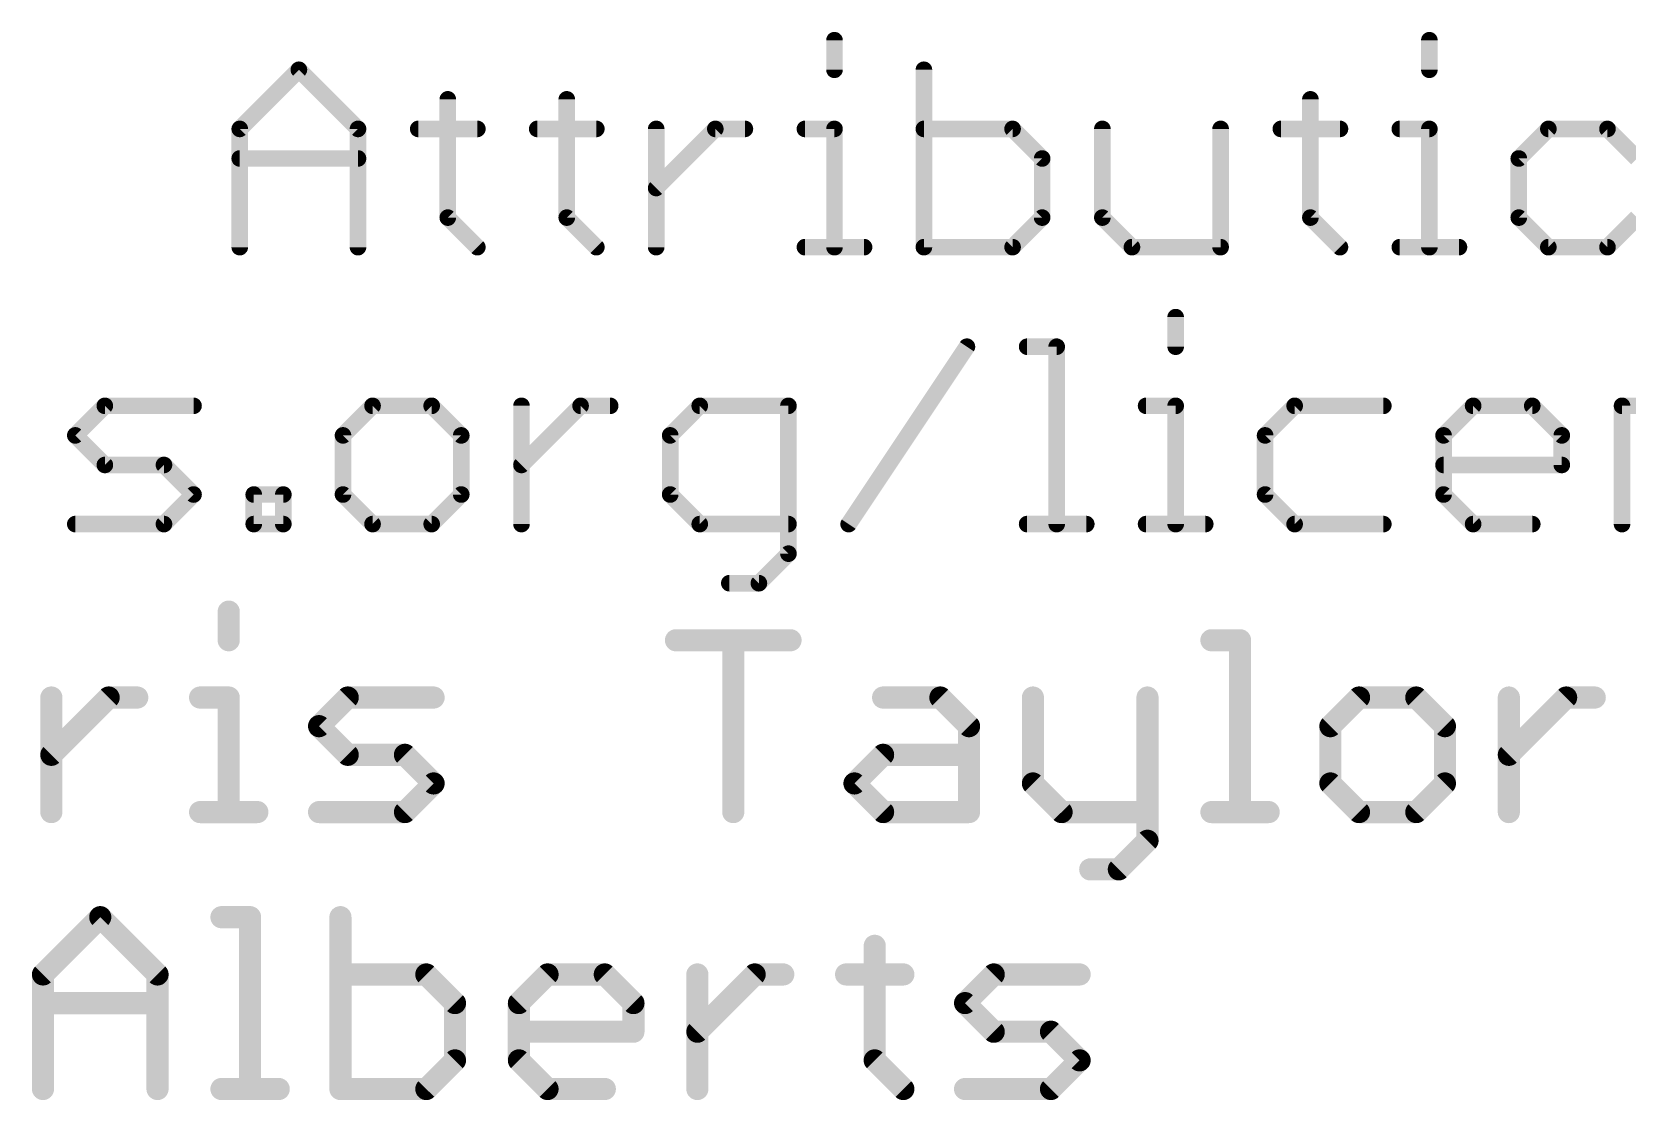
# Model space of a CAD drawing. Extents: x -16 to 96, y -18 to 53.
# Drawn here: x 42.95 to 57.58, y -17.91 to -8.11 of the extents above; entities that cross this region are included whole.
import ezdxf

# ---------------------------------------------------------------- set-up
doc = ezdxf.new("R2010")
doc.units = 0
doc.layers.add('51', color=53, linetype='CONTINUOUS')

msp = doc.modelspace()

# ---------------------------------------------------------------- linework, layer by layer
at = {"layer": '51'}
for points, const_width in [([(50.3107, -8.1856), (50.3107, -8.4568)], 0.1524), ([(55.7679, -8.1856), (55.7679, -8.4568)], 0.1524), ([(44.8552, -8.9991), (45.3976, -8.4568)], 0.1524), ([(45.3976, -8.4568), (45.9399, -8.9991)], 0.1524), ([(51.131, -8.4568), (51.131, -10.0838)], 0.1524), ([(46.7636, -8.728), (46.7636, -9.8126)], 0.1524), ([(47.855, -8.728), (47.855, -9.8126)], 0.1524), ([(54.6765, -8.728), (54.6765, -9.8126)], 0.1524), ([(44.8552, -10.0838), (44.8552, -8.9991)], 0.1524), ([(45.9399, -8.9991), (45.9399, -10.0838)], 0.1524), ([(46.4924, -8.9991), (47.0347, -8.9991)], 0.1524), ([(47.5838, -8.9991), (48.1262, -8.9991)], 0.1524), ([(48.6753, -10.0838), (48.6753, -8.9991)], 0.1524), ([(48.6753, -9.5415), (49.2176, -8.9991)], 0.1524), ([(49.2176, -8.9991), (49.4888, -8.9991)], 0.1524), ([(50.0396, -8.9991), (50.3107, -8.9991)], 0.1524), ([(50.3107, -8.9991), (50.3107, -10.0838)], 0.1524), ([(51.9445, -8.9991), (51.131, -8.9991)], 0.1524), ([(52.2157, -9.2703), (51.9445, -8.9991)], 0.1524), ([(52.7682, -8.9991), (52.7682, -9.8126)], 0.1524), ([(53.8528, -10.0838), (53.8528, -8.9991)], 0.1524), ([(54.4053, -8.9991), (54.9476, -8.9991)], 0.1524), ([(55.4967, -8.9991), (55.7679, -8.9991)], 0.1524), ([(55.7679, -8.9991), (55.7679, -10.0838)], 0.1524), ([(56.8593, -8.9991), (56.5882, -9.2703)], 0.1524), ([(57.4017, -8.9991), (56.8593, -8.9991)], 0.1524), ([(57.6728, -9.2703), (57.4017, -8.9991)], 0.1524), ([(44.8552, -9.2703), (45.9399, -9.2703)], 0.1524), ([(52.2157, -9.8126), (52.2157, -9.2703)], 0.1524), ([(56.5882, -9.2703), (56.5882, -9.8126)], 0.1524), ([(46.7636, -9.8126), (47.0347, -10.0838)], 0.1524), ([(47.855, -9.8126), (48.1262, -10.0838)], 0.1524), ([(51.9445, -10.0838), (52.2157, -9.8126)], 0.1524), ([(52.7682, -9.8126), (53.0393, -10.0838)], 0.1524), ([(54.6765, -9.8126), (54.9476, -10.0838)], 0.1524), ([(56.5882, -9.8126), (56.8593, -10.0838)], 0.1524), ([(57.4017, -10.0838), (57.6728, -9.8126)], 0.1524), ([(50.0396, -10.0838), (50.5819, -10.0838)], 0.1524), ([(51.131, -10.0838), (51.9445, -10.0838)], 0.1524), ([(53.0393, -10.0838), (53.8528, -10.0838)], 0.1524), ([(55.4967, -10.0838), (56.0391, -10.0838)], 0.1524), ([(56.8593, -10.0838), (57.4017, -10.0838)], 0.1524), ([(53.4406, -10.7256), (53.4406, -10.9968)], 0.1524), ([(50.4408, -12.6238), (51.5255, -10.9968)], 0.1524), ([(52.078, -10.9968), (52.3491, -10.9968)], 0.1524), ([(52.3491, -10.9968), (52.3491, -12.6238)], 0.1524), ([(43.3465, -11.8103), (43.6176, -11.5391)], 0.1524), ([(43.6176, -11.5391), (44.4311, -11.5391)], 0.1524), ([(46.0734, -11.5391), (45.8022, -11.8103)], 0.1524), ([(46.6157, -11.5391), (46.0734, -11.5391)], 0.1524), ([(46.8869, -11.8103), (46.6157, -11.5391)], 0.1524), ([(47.4394, -12.6238), (47.4394, -11.5391)], 0.1524), ([(47.4394, -12.0815), (47.9817, -11.5391)], 0.1524), ([(47.9817, -11.5391), (48.2529, -11.5391)], 0.1524), ([(49.0748, -11.5391), (48.8037, -11.8103)], 0.1524), ([(49.8883, -11.5391), (49.0748, -11.5391)], 0.1524), ([(49.8883, -12.895), (49.8883, -11.5391)], 0.1524), ([(53.1694, -11.5391), (53.4406, -11.5391)], 0.1524), ([(53.4406, -11.5391), (53.4406, -12.6238)], 0.1524), ([(54.532, -11.5391), (54.2609, -11.8103)], 0.1524), ([(55.3455, -11.5391), (54.532, -11.5391)], 0.1524), ([(55.898, -11.8103), (56.1692, -11.5391)], 0.1524), ([(56.1692, -11.5391), (56.7115, -11.5391)], 0.1524), ([(56.7115, -11.5391), (56.9827, -11.8103)], 0.1524), ([(57.5352, -12.6238), (57.5352, -11.5391)], 0.1524), ([(57.5352, -11.5391), (58.3487, -11.5391)], 0.1524), ([(43.6176, -12.0815), (43.3465, -11.8103)], 0.1524), ([(45.8022, -11.8103), (45.8022, -12.3526)], 0.1524), ([(46.8869, -12.3526), (46.8869, -11.8103)], 0.1524), ([(48.8037, -11.8103), (48.8037, -12.3526)], 0.1524), ([(54.2609, -11.8103), (54.2609, -12.3526)], 0.1524), ([(55.898, -12.3526), (55.898, -11.8103)], 0.1524), ([(56.9827, -11.8103), (56.9827, -12.0815)], 0.1524), ([(44.16, -12.0815), (43.6176, -12.0815)], 0.1524), ([(44.4311, -12.3526), (44.16, -12.0815)], 0.1524), ([(56.9827, -12.0815), (55.898, -12.0815)], 0.1524), ([(44.16, -12.6238), (44.4311, -12.3526)], 0.1524), ([(44.9836, -12.6238), (44.9836, -12.3526)], 0.1524), ([(44.9836, -12.3526), (45.2548, -12.3526)], 0.1524), ([(45.2548, -12.3526), (45.2548, -12.6238)], 0.1524), ([(45.8022, -12.3526), (46.0734, -12.6238)], 0.1524), ([(46.6157, -12.6238), (46.8869, -12.3526)], 0.1524), ([(48.8037, -12.3526), (49.0748, -12.6238)], 0.1524), ([(54.2609, -12.3526), (54.532, -12.6238)], 0.1524), ([(56.1692, -12.6238), (55.898, -12.3526)], 0.1524), ([(43.3465, -12.6238), (44.16, -12.6238)], 0.1524), ([(45.2548, -12.6238), (44.9836, -12.6238)], 0.1524), ([(46.0734, -12.6238), (46.6157, -12.6238)], 0.1524), ([(49.0748, -12.6238), (49.8883, -12.6238)], 0.1524), ([(52.078, -12.6238), (52.6203, -12.6238)], 0.1524), ([(53.1694, -12.6238), (53.7117, -12.6238)], 0.1524), ([(54.532, -12.6238), (55.3455, -12.6238)], 0.1524), ([(56.7115, -12.6238), (56.1692, -12.6238)], 0.1524), ([(49.6172, -13.1661), (49.8883, -12.895)], 0.1524), ([(49.346, -13.1661), (49.6172, -13.1661)], 0.1524), ([(44.7539, -13.4266), (44.7539, -13.6893)], 0.2032), ([(48.857, -13.6893), (49.9077, -13.6893)], 0.2032), ([(49.3823, -15.2654), (49.3823, -13.6893)], 0.2032), ([(53.7684, -13.6893), (54.0311, -13.6893)], 0.2032), ([(54.0311, -13.6893), (54.0311, -15.2654)], 0.2032), ([(43.1269, -15.2654), (43.1269, -14.2146)], 0.2032), ([(43.1269, -14.74), (43.6523, -14.2146)], 0.2032), ([(43.6523, -14.2146), (43.915, -14.2146)], 0.2032), ([(44.4912, -14.2146), (44.7539, -14.2146)], 0.2032), ([(44.7539, -14.2146), (44.7539, -15.2654)], 0.2032), ([(45.5826, -14.4773), (45.8453, -14.2146)], 0.2032), ([(45.8453, -14.2146), (46.6334, -14.2146)], 0.2032), ([(50.7568, -14.2146), (51.2822, -14.2146)], 0.2032), ([(51.2822, -14.2146), (51.5449, -14.4773)], 0.2032), ([(52.1313, -14.2146), (52.1313, -15.0027)], 0.2032), ([(53.182, -14.2146), (53.182, -15.5281)], 0.2032), ([(55.1226, -14.2146), (54.8599, -14.4773)], 0.2032), ([(55.6479, -14.2146), (55.1226, -14.2146)], 0.2032), ([(55.9106, -14.4773), (55.6479, -14.2146)], 0.2032), ([(56.497, -15.2654), (56.497, -14.2146)], 0.2032), ([(56.497, -14.74), (57.0224, -14.2146)], 0.2032), ([(57.0224, -14.2146), (57.2851, -14.2146)], 0.2032), ([(45.8453, -14.74), (45.5826, -14.4773)], 0.2032), ([(51.5449, -14.4773), (51.5449, -15.2654)], 0.2032), ([(54.8599, -14.4773), (54.8599, -15.0027)], 0.2032), ([(55.9106, -15.0027), (55.9106, -14.4773)], 0.2032), ([(46.3707, -14.74), (45.8453, -14.74)], 0.2032), ([(46.6334, -15.0027), (46.3707, -14.74)], 0.2032), ([(50.4941, -15.0027), (50.7568, -14.74)], 0.2032), ([(50.7568, -14.74), (51.5449, -14.74)], 0.2032), ([(46.3707, -15.2654), (46.6334, -15.0027)], 0.2032), ([(50.7568, -15.2654), (50.4941, -15.0027)], 0.2032), ([(52.1313, -15.0027), (52.394, -15.2654)], 0.2032), ([(54.8599, -15.0027), (55.1226, -15.2654)], 0.2032), ([(55.6479, -15.2654), (55.9106, -15.0027)], 0.2032), ([(44.4912, -15.2654), (45.0166, -15.2654)], 0.2032), ([(45.5826, -15.2654), (46.3707, -15.2654)], 0.2032), ([(51.5449, -15.2654), (50.7568, -15.2654)], 0.2032), ([(52.394, -15.2654), (53.182, -15.2654)], 0.2032), ([(53.7684, -15.2654), (54.2938, -15.2654)], 0.2032), ([(55.1226, -15.2654), (55.6479, -15.2654)], 0.2032), ([(53.182, -15.5281), (52.9193, -15.7908)], 0.2032), ([(52.9193, -15.7908), (52.6567, -15.7908)], 0.2032), ([(43.0501, -16.7546), (43.5755, -16.2293)], 0.2032), ([(43.5755, -16.2293), (44.1008, -16.7546)], 0.2032), ([(44.6872, -16.2293), (44.9499, -16.2293)], 0.2032), ([(44.9499, -16.2293), (44.9499, -17.8054)], 0.2032), ([(45.7787, -16.2293), (45.7787, -17.8054)], 0.2032), ([(50.68, -16.4919), (50.68, -17.5427)], 0.2032), ([(43.0501, -17.8054), (43.0501, -16.7546)], 0.2032), ([(44.1008, -16.7546), (44.1008, -17.8054)], 0.2032), ([(46.5667, -16.7546), (45.7787, -16.7546)], 0.2032), ([(46.8294, -17.0173), (46.5667, -16.7546)], 0.2032), ([(47.4158, -17.0173), (47.6785, -16.7546)], 0.2032), ([(47.6785, -16.7546), (48.2039, -16.7546)], 0.2032), ([(48.2039, -16.7546), (48.4666, -17.0173)], 0.2032), ([(49.053, -17.8054), (49.053, -16.7546)], 0.2032), ([(49.053, -17.28), (49.5784, -16.7546)], 0.2032), ([(49.5784, -16.7546), (49.841, -16.7546)], 0.2032), ([(50.4173, -16.7546), (50.9427, -16.7546)], 0.2032), ([(51.5087, -17.0173), (51.7714, -16.7546)], 0.2032), ([(51.7714, -16.7546), (52.5595, -16.7546)], 0.2032), ([(43.0501, -17.0173), (44.1008, -17.0173)], 0.2032), ([(46.8294, -17.5427), (46.8294, -17.0173)], 0.2032), ([(47.4158, -17.5427), (47.4158, -17.0173)], 0.2032), ([(48.4666, -17.0173), (48.4666, -17.28)], 0.2032), ([(51.7714, -17.28), (51.5087, -17.0173)], 0.2032), ([(48.4666, -17.28), (47.4158, -17.28)], 0.2032), ([(52.2968, -17.28), (51.7714, -17.28)], 0.2032), ([(52.5595, -17.5427), (52.2968, -17.28)], 0.2032), ([(46.5667, -17.8054), (46.8294, -17.5427)], 0.2032), ([(47.6785, -17.8054), (47.4158, -17.5427)], 0.2032), ([(50.68, -17.5427), (50.9427, -17.8054)], 0.2032), ([(52.2968, -17.8054), (52.5595, -17.5427)], 0.2032), ([(44.6872, -17.8054), (45.2126, -17.8054)], 0.2032), ([(45.7787, -17.8054), (46.5667, -17.8054)], 0.2032), ([(48.2039, -17.8054), (47.6785, -17.8054)], 0.2032), ([(51.5087, -17.8054), (52.2968, -17.8054)], 0.2032)]:
    msp.add_lwpolyline(points, dxfattribs=dict(at, const_width=const_width))
for points, const_width in [([(50.3488, -8.1856, 1), (50.2726, -8.1856)], 0.0762), ([(55.806, -8.1856, 1), (55.7298, -8.1856)], 0.0762), ([(45.4245, -8.4299, 1), (45.3706, -8.4838)], 0.0762), ([(45.4245, -8.4838, 1), (45.3706, -8.4299)], 0.0762), ([(50.2726, -8.4568, 1), (50.3488, -8.4568)], 0.0762), ([(51.1691, -8.4568, 1), (51.0929, -8.4568)], 0.0762), ([(55.7298, -8.4568, 1), (55.806, -8.4568)], 0.0762), ([(46.8017, -8.728, 1), (46.7255, -8.728)], 0.0762), ([(47.8931, -8.728, 1), (47.8169, -8.728)], 0.0762), ([(54.7146, -8.728, 1), (54.6384, -8.728)], 0.0762), ([(44.8933, -8.9991, 1), (44.8171, -8.9991)], 0.0762), ([(45.978, -8.9991, 1), (45.9018, -8.9991)], 0.0762), ([(46.4924, -8.961, 1), (46.4924, -9.0372)], 0.0762), ([(47.0347, -9.0372, 1), (47.0347, -8.961)], 0.0762), ([(47.5838, -8.961, 1), (47.5838, -9.0372)], 0.0762), ([(48.1262, -9.0372, 1), (48.1262, -8.961)], 0.0762), ([(48.7134, -8.9991, 1), (48.6372, -8.9991)], 0.0762), ([(49.2176, -8.961, 1), (49.2176, -9.0372)], 0.0762), ([(49.2445, -9.0261, 1), (49.1906, -8.9722)], 0.0762), ([(49.4888, -9.0372, 1), (49.4888, -8.961)], 0.0762), ([(50.0396, -8.961, 1), (50.0396, -9.0372)], 0.0762), ([(50.3488, -8.9991, 1), (50.2726, -8.9991)], 0.0762), ([(50.3107, -9.0372, 1), (50.3107, -8.961)], 0.0762), ([(51.131, -8.961, 1), (51.131, -9.0372)], 0.0762), ([(51.9714, -8.9722, 1), (51.9175, -9.0261)], 0.0762), ([(51.9445, -9.0372, 1), (51.9445, -8.961)], 0.0762), ([(52.8063, -8.9991, 1), (52.7301, -8.9991)], 0.0762), ([(53.8909, -8.9991, 1), (53.8147, -8.9991)], 0.0762), ([(54.4053, -8.961, 1), (54.4053, -9.0372)], 0.0762), ([(54.9476, -9.0372, 1), (54.9476, -8.961)], 0.0762), ([(55.4967, -8.961, 1), (55.4967, -9.0372)], 0.0762), ([(55.806, -8.9991, 1), (55.7298, -8.9991)], 0.0762), ([(55.7679, -9.0372, 1), (55.7679, -8.961)], 0.0762), ([(56.8593, -8.961, 1), (56.8593, -9.0372)], 0.0762), ([(56.8863, -9.0261, 1), (56.8324, -8.9722)], 0.0762), ([(57.4286, -8.9722, 1), (57.3747, -9.0261)], 0.0762), ([(57.4017, -9.0372, 1), (57.4017, -8.961)], 0.0762), ([(44.8283, -8.9722, 1), (44.8822, -9.0261)], 0.0762), ([(45.9129, -9.0261, 1), (45.9668, -8.9722)], 0.0762), ([(44.8552, -9.2322, 1), (44.8552, -9.3084)], 0.0762), ([(45.9399, -9.3084, 1), (45.9399, -9.2322)], 0.0762), ([(52.2538, -9.2703, 1), (52.1776, -9.2703)], 0.0762), ([(52.1887, -9.2972, 1), (52.2426, -9.2434)], 0.0762), ([(56.6263, -9.2703, 1), (56.5501, -9.2703)], 0.0762), ([(56.5612, -9.2434, 1), (56.6151, -9.2972)], 0.0762), ([(48.6483, -9.5145, 1), (48.7022, -9.5684)], 0.0762), ([(46.7905, -9.7857, 1), (46.7366, -9.8396)], 0.0762), ([(46.7255, -9.8126, 1), (46.8017, -9.8126)], 0.0762), ([(47.8819, -9.7857, 1), (47.828, -9.8396)], 0.0762), ([(47.8169, -9.8126, 1), (47.8931, -9.8126)], 0.0762), ([(52.1776, -9.8126, 1), (52.2538, -9.8126)], 0.0762), ([(52.2426, -9.8396, 1), (52.1887, -9.7857)], 0.0762), ([(52.7951, -9.7857, 1), (52.7412, -9.8396)], 0.0762), ([(52.7301, -9.8126, 1), (52.8063, -9.8126)], 0.0762), ([(54.7034, -9.7857, 1), (54.6495, -9.8396)], 0.0762), ([(54.6384, -9.8126, 1), (54.7146, -9.8126)], 0.0762), ([(56.6151, -9.7857, 1), (56.5612, -9.8396)], 0.0762), ([(56.5501, -9.8126, 1), (56.6263, -9.8126)], 0.0762), ([(44.8171, -10.0838, 1), (44.8933, -10.0838)], 0.0762), ([(45.9018, -10.0838, 1), (45.978, -10.0838)], 0.0762), ([(47.0078, -10.1107, 1), (47.0617, -10.0569)], 0.0762), ([(48.0992, -10.1107, 1), (48.1531, -10.0569)], 0.0762), ([(48.6372, -10.0838, 1), (48.7134, -10.0838)], 0.0762), ([(50.0396, -10.0457, 1), (50.0396, -10.1219)], 0.0762), ([(50.2726, -10.0838, 1), (50.3488, -10.0838)], 0.0762), ([(50.5819, -10.1219, 1), (50.5819, -10.0457)], 0.0762), ([(51.131, -10.0457, 1), (51.131, -10.1219)], 0.0762), ([(51.0929, -10.0838, 1), (51.1691, -10.0838)], 0.0762), ([(51.9176, -10.0569, 1), (51.9714, -10.1107)], 0.0762), ([(51.9445, -10.1219, 1), (51.9445, -10.0457)], 0.0762), ([(53.0393, -10.0457, 1), (53.0393, -10.1219)], 0.0762), ([(53.0124, -10.1107, 1), (53.0663, -10.0569)], 0.0762), ([(53.8147, -10.0838, 1), (53.8909, -10.0838)], 0.0762), ([(53.8528, -10.1219, 1), (53.8528, -10.0457)], 0.0762), ([(54.9207, -10.1107, 1), (54.9746, -10.0569)], 0.0762), ([(55.4967, -10.0457, 1), (55.4967, -10.1219)], 0.0762), ([(55.7298, -10.0838, 1), (55.806, -10.0838)], 0.0762), ([(56.0391, -10.1219, 1), (56.0391, -10.0457)], 0.0762), ([(56.8593, -10.0457, 1), (56.8593, -10.1219)], 0.0762), ([(56.8324, -10.1107, 1), (56.8863, -10.0569)], 0.0762), ([(57.3747, -10.0569, 1), (57.4286, -10.1107)], 0.0762), ([(57.4017, -10.1219, 1), (57.4017, -10.0457)], 0.0762), ([(53.4787, -10.7256, 1), (53.4025, -10.7256)], 0.0762), ([(51.5572, -11.0179, 1), (51.4938, -10.9757)], 0.0762), ([(52.078, -10.9587, 1), (52.078, -11.0349)], 0.0762), ([(52.3872, -10.9968, 1), (52.311, -10.9968)], 0.0762), ([(52.3491, -11.0349, 1), (52.3491, -10.9587)], 0.0762), ([(53.4025, -10.9968, 1), (53.4787, -10.9968)], 0.0762), ([(43.6176, -11.501, 1), (43.6176, -11.5772)], 0.0762), ([(43.6446, -11.5661, 1), (43.5907, -11.5122)], 0.0762), ([(44.4311, -11.5772, 1), (44.4311, -11.501)], 0.0762), ([(46.0734, -11.501, 1), (46.0734, -11.5772)], 0.0762), ([(46.1003, -11.5661, 1), (46.0464, -11.5122)], 0.0762), ([(46.6427, -11.5122, 1), (46.5888, -11.5661)], 0.0762), ([(46.6157, -11.5772, 1), (46.6157, -11.501)], 0.0762), ([(47.4775, -11.5391, 1), (47.4013, -11.5391)], 0.0762), ([(47.9817, -11.501, 1), (47.9817, -11.5772)], 0.0762), ([(48.0086, -11.5661, 1), (47.9548, -11.5122)], 0.0762), ([(48.2529, -11.5772, 1), (48.2529, -11.501)], 0.0762), ([(49.0748, -11.501, 1), (49.0748, -11.5772)], 0.0762), ([(49.1018, -11.5661, 1), (49.0479, -11.5122)], 0.0762), ([(49.9264, -11.5391, 1), (49.8502, -11.5391)], 0.0762), ([(49.8883, -11.5772, 1), (49.8883, -11.501)], 0.0762), ([(53.1694, -11.501, 1), (53.1694, -11.5772)], 0.0762), ([(53.4787, -11.5391, 1), (53.4025, -11.5391)], 0.0762), ([(53.4406, -11.5772, 1), (53.4406, -11.501)], 0.0762), ([(54.532, -11.501, 1), (54.532, -11.5772)], 0.0762), ([(54.559, -11.5661, 1), (54.5051, -11.5122)], 0.0762), ([(55.3455, -11.5772, 1), (55.3455, -11.501)], 0.0762), ([(56.1692, -11.501, 1), (56.1692, -11.5772)], 0.0762), ([(56.1961, -11.5661, 1), (56.1422, -11.5122)], 0.0762), ([(56.7384, -11.5122, 1), (56.6846, -11.5661)], 0.0762), ([(56.7115, -11.5772, 1), (56.7115, -11.501)], 0.0762), ([(57.5733, -11.5391, 1), (57.4971, -11.5391)], 0.0762), ([(57.5352, -11.501, 1), (57.5352, -11.5772)], 0.0762), ([(43.3734, -11.7834, 1), (43.3195, -11.8372)], 0.0762), ([(43.3195, -11.7834, 1), (43.3734, -11.8372)], 0.0762), ([(45.8403, -11.8103, 1), (45.7641, -11.8103)], 0.0762), ([(45.7753, -11.7834, 1), (45.8292, -11.8372)], 0.0762), ([(46.925, -11.8103, 1), (46.8488, -11.8103)], 0.0762), ([(46.8599, -11.8372, 1), (46.9138, -11.7834)], 0.0762), ([(48.8418, -11.8103, 1), (48.7656, -11.8103)], 0.0762), ([(48.7767, -11.7834, 1), (48.8306, -11.8372)], 0.0762), ([(54.299, -11.8103, 1), (54.2228, -11.8103)], 0.0762), ([(54.2339, -11.7834, 1), (54.2878, -11.8372)], 0.0762), ([(55.9361, -11.8103, 1), (55.8599, -11.8103)], 0.0762), ([(55.8711, -11.7834, 1), (55.925, -11.8372)], 0.0762), ([(57.0208, -11.8103, 1), (56.9446, -11.8103)], 0.0762), ([(56.9557, -11.8372, 1), (57.0096, -11.7834)], 0.0762), ([(43.6176, -12.0434, 1), (43.6176, -12.1196)], 0.0762), ([(43.5907, -12.1084, 1), (43.6446, -12.0545)], 0.0762), ([(44.1869, -12.0545, 1), (44.133, -12.1084)], 0.0762), ([(44.16, -12.1196, 1), (44.16, -12.0434)], 0.0762), ([(47.4124, -12.0545, 1), (47.4663, -12.1084)], 0.0762), ([(55.898, -12.0434, 1), (55.898, -12.1196)], 0.0762), ([(56.9446, -12.0815, 1), (57.0208, -12.0815)], 0.0762), ([(56.9827, -12.1196, 1), (56.9827, -12.0434)], 0.0762), ([(44.4581, -12.3796, 1), (44.4042, -12.3257)], 0.0762), ([(44.4042, -12.3796, 1), (44.4581, -12.3257)], 0.0762), ([(45.0217, -12.3526, 1), (44.9455, -12.3526)], 0.0762), ([(44.9836, -12.3145, 1), (44.9836, -12.3907)], 0.0762), ([(45.2929, -12.3526, 1), (45.2167, -12.3526)], 0.0762), ([(45.2548, -12.3907, 1), (45.2548, -12.3145)], 0.0762), ([(45.8292, -12.3257, 1), (45.7753, -12.3796)], 0.0762), ([(46.9138, -12.3796, 1), (46.8599, -12.3257)], 0.0762), ([(48.8306, -12.3257, 1), (48.7767, -12.3796)], 0.0762), ([(54.2878, -12.3257, 1), (54.2339, -12.3796)], 0.0762), ([(55.925, -12.3257, 1), (55.8711, -12.3796)], 0.0762), ([(45.7641, -12.3526, 1), (45.8403, -12.3526)], 0.0762), ([(46.8488, -12.3526, 1), (46.925, -12.3526)], 0.0762), ([(48.7656, -12.3526, 1), (48.8418, -12.3526)], 0.0762), ([(54.2228, -12.3526, 1), (54.299, -12.3526)], 0.0762), ([(55.8599, -12.3526, 1), (55.9361, -12.3526)], 0.0762), ([(43.3465, -12.5857, 1), (43.3465, -12.6619)], 0.0762), ([(44.133, -12.5969, 1), (44.1869, -12.6507)], 0.0762), ([(44.16, -12.6619, 1), (44.16, -12.5857)], 0.0762), ([(44.9836, -12.5857, 1), (44.9836, -12.6619)], 0.0762), ([(45.2548, -12.6619, 1), (45.2548, -12.5857)], 0.0762), ([(46.0734, -12.5857, 1), (46.0734, -12.6619)], 0.0762), ([(46.0464, -12.6507, 1), (46.1003, -12.5969)], 0.0762), ([(46.5888, -12.5969, 1), (46.6426, -12.6507)], 0.0762), ([(46.6157, -12.6619, 1), (46.6157, -12.5857)], 0.0762), ([(49.0748, -12.5857, 1), (49.0748, -12.6619)], 0.0762), ([(49.0479, -12.6507, 1), (49.1018, -12.5969)], 0.0762), ([(49.8883, -12.6619, 1), (49.8883, -12.5857)], 0.0762), ([(50.4091, -12.6027, 1), (50.4725, -12.6449)], 0.0762), ([(52.078, -12.5857, 1), (52.078, -12.6619)], 0.0762), ([(52.6203, -12.6619, 1), (52.6203, -12.5857)], 0.0762), ([(53.1694, -12.5857, 1), (53.1694, -12.6619)], 0.0762), ([(53.7117, -12.6619, 1), (53.7117, -12.5857)], 0.0762), ([(54.532, -12.5857, 1), (54.532, -12.6619)], 0.0762), ([(54.5051, -12.6507, 1), (54.559, -12.5969)], 0.0762), ([(55.3455, -12.6619, 1), (55.3455, -12.5857)], 0.0762), ([(56.1692, -12.5857, 1), (56.1692, -12.6619)], 0.0762), ([(56.1422, -12.6507, 1), (56.1961, -12.5969)], 0.0762), ([(56.7115, -12.6619, 1), (56.7115, -12.5857)], 0.0762), ([(44.9455, -12.6238, 1), (45.0217, -12.6238)], 0.0762), ([(45.2167, -12.6238, 1), (45.2929, -12.6238)], 0.0762), ([(47.4013, -12.6238, 1), (47.4775, -12.6238)], 0.0762), ([(52.311, -12.6238, 1), (52.3872, -12.6238)], 0.0762), ([(53.4025, -12.6238, 1), (53.4787, -12.6238)], 0.0762), ([(57.4971, -12.6238, 1), (57.5733, -12.6238)], 0.0762), ([(49.8502, -12.895, 1), (49.9264, -12.895)], 0.0762), ([(49.9153, -12.9219, 1), (49.8614, -12.868)], 0.0762), ([(49.346, -13.128, 1), (49.346, -13.2042)], 0.0762), ([(49.5902, -13.1392, 1), (49.6441, -13.1931)], 0.0762), ([(49.6172, -13.2042, 1), (49.6172, -13.128)], 0.0762), ([(44.8047, -13.4266, 1), (44.7031, -13.4266)], 0.1016), ([(48.857, -13.6385, 1), (48.857, -13.7401)], 0.1016), ([(49.4331, -13.6893, 1), (49.3315, -13.6893)], 0.1016), ([(49.9077, -13.7401, 1), (49.9077, -13.6385)], 0.1016), ([(53.7684, -13.6385, 1), (53.7684, -13.7401)], 0.1016), ([(54.0819, -13.6893, 1), (53.9803, -13.6893)], 0.1016), ([(54.0311, -13.7401, 1), (54.0311, -13.6385)], 0.1016), ([(44.7031, -13.6893, 1), (44.8047, -13.6893)], 0.1016), ([(43.1777, -14.2146, 1), (43.0761, -14.2146)], 0.1016), ([(43.6523, -14.1638, 1), (43.6523, -14.2654)], 0.1016), ([(43.6882, -14.2506, 1), (43.6164, -14.1787)], 0.1016), ([(43.915, -14.2654, 1), (43.915, -14.1638)], 0.1016), ([(44.4912, -14.1638, 1), (44.4912, -14.2654)], 0.1016), ([(44.8047, -14.2146, 1), (44.7031, -14.2146)], 0.1016), ([(44.7539, -14.2654, 1), (44.7539, -14.1638)], 0.1016), ([(45.8453, -14.1638, 1), (45.8453, -14.2654)], 0.1016), ([(45.8813, -14.2506, 1), (45.8094, -14.1787)], 0.1016), ([(46.6334, -14.2654, 1), (46.6334, -14.1638)], 0.1016), ([(50.7568, -14.1638, 1), (50.7568, -14.2654)], 0.1016), ([(51.3181, -14.1787, 1), (51.2463, -14.2506)], 0.1016), ([(51.2822, -14.2654, 1), (51.2822, -14.1638)], 0.1016), ([(52.1821, -14.2146, 1), (52.0805, -14.2146)], 0.1016), ([(53.2328, -14.2146, 1), (53.1312, -14.2146)], 0.1016), ([(55.1226, -14.1638, 1), (55.1226, -14.2654)], 0.1016), ([(55.1585, -14.2506, 1), (55.0866, -14.1787)], 0.1016), ([(55.6839, -14.1787, 1), (55.612, -14.2506)], 0.1016), ([(55.6479, -14.2654, 1), (55.6479, -14.1638)], 0.1016), ([(56.5478, -14.2146, 1), (56.4462, -14.2146)], 0.1016), ([(57.0224, -14.1638, 1), (57.0224, -14.2654)], 0.1016), ([(57.0583, -14.2506, 1), (56.9865, -14.1787)], 0.1016), ([(57.2851, -14.2654, 1), (57.2851, -14.1638)], 0.1016), ([(45.6186, -14.4414, 1), (45.5467, -14.5132)], 0.1016), ([(45.5467, -14.4414, 1), (45.6186, -14.5132)], 0.1016), ([(51.5957, -14.4773, 1), (51.4941, -14.4773)], 0.1016), ([(51.509, -14.5132, 1), (51.5808, -14.4414)], 0.1016), ([(54.8239, -14.4414, 1), (54.8958, -14.5132)], 0.1016), ([(54.9107, -14.4773, 1), (54.8091, -14.4773)], 0.1016), ([(55.9614, -14.4773, 1), (55.8598, -14.4773)], 0.1016), ([(55.8747, -14.5132, 1), (55.9465, -14.4414)], 0.1016), ([(43.091, -14.7041, 1), (43.1628, -14.7759)], 0.1016), ([(45.8453, -14.6892, 1), (45.8453, -14.7908)], 0.1016), ([(45.8094, -14.7759, 1), (45.8813, -14.7041)], 0.1016), ([(46.4066, -14.7041, 1), (46.3348, -14.7759)], 0.1016), ([(46.3707, -14.7908, 1), (46.3707, -14.6892)], 0.1016), ([(50.7568, -14.6892, 1), (50.7568, -14.7908)], 0.1016), ([(50.7927, -14.7759, 1), (50.7209, -14.7041)], 0.1016), ([(51.5449, -14.7908, 1), (51.5449, -14.6892)], 0.1016), ([(56.4611, -14.7041, 1), (56.5329, -14.7759)], 0.1016), ([(46.6693, -15.0386, 1), (46.5975, -14.9668)], 0.1016), ([(46.5975, -15.0386, 1), (46.6693, -14.9668)], 0.1016), ([(50.53, -14.9668, 1), (50.4582, -15.0386)], 0.1016), ([(50.4582, -14.9668, 1), (50.53, -15.0386)], 0.1016), ([(52.1672, -14.9668, 1), (52.0954, -15.0386)], 0.1016), ([(54.8958, -14.9668, 1), (54.8239, -15.0386)], 0.1016), ([(55.9465, -15.0386, 1), (55.8747, -14.9668)], 0.1016), ([(52.0805, -15.0027, 1), (52.1821, -15.0027)], 0.1016), ([(54.8091, -15.0027, 1), (54.9107, -15.0027)], 0.1016), ([(55.8598, -15.0027, 1), (55.9614, -15.0027)], 0.1016), ([(43.0761, -15.2654, 1), (43.1777, -15.2654)], 0.1016), ([(44.4912, -15.2146, 1), (44.4912, -15.3162)], 0.1016), ([(44.7031, -15.2654, 1), (44.8047, -15.2654)], 0.1016), ([(45.0166, -15.3162, 1), (45.0166, -15.2146)], 0.1016), ([(45.5826, -15.2146, 1), (45.5826, -15.3162)], 0.1016), ([(46.3348, -15.2295, 1), (46.4066, -15.3013)], 0.1016), ([(46.3707, -15.3162, 1), (46.3707, -15.2146)], 0.1016), ([(49.3315, -15.2654, 1), (49.4331, -15.2654)], 0.1016), ([(50.7568, -15.2146, 1), (50.7568, -15.3162)], 0.1016), ([(50.7209, -15.3013, 1), (50.7927, -15.2295)], 0.1016), ([(51.4941, -15.2654, 1), (51.5957, -15.2654)], 0.1016), ([(51.5449, -15.3162, 1), (51.5449, -15.2146)], 0.1016), ([(52.394, -15.2146, 1), (52.394, -15.3162)], 0.1016), ([(52.358, -15.3013, 1), (52.4299, -15.2295)], 0.1016), ([(53.182, -15.3162, 1), (53.182, -15.2146)], 0.1016), ([(53.7684, -15.2146, 1), (53.7684, -15.3162)], 0.1016), ([(53.9803, -15.2654, 1), (54.0819, -15.2654)], 0.1016), ([(54.2938, -15.3162, 1), (54.2938, -15.2146)], 0.1016), ([(55.1226, -15.2146, 1), (55.1226, -15.3162)], 0.1016), ([(55.0866, -15.3013, 1), (55.1585, -15.2295)], 0.1016), ([(55.612, -15.2295, 1), (55.6839, -15.3013)], 0.1016), ([(55.6479, -15.3162, 1), (55.6479, -15.2146)], 0.1016), ([(56.4462, -15.2654, 1), (56.5478, -15.2654)], 0.1016), ([(53.1312, -15.5281, 1), (53.2328, -15.5281)], 0.1016), ([(53.218, -15.564, 1), (53.1461, -15.4922)], 0.1016), ([(52.6567, -15.74, 1), (52.6567, -15.8416)], 0.1016), ([(52.8834, -15.7549, 1), (52.9553, -15.8267)], 0.1016), ([(52.9193, -15.8416, 1), (52.9193, -15.74)], 0.1016), ([(43.6114, -16.1933, 1), (43.5395, -16.2652)], 0.1016), ([(43.6114, -16.2652, 1), (43.5395, -16.1933)], 0.1016), ([(44.6872, -16.1785, 1), (44.6872, -16.2801)], 0.1016), ([(45.0007, -16.2293, 1), (44.8991, -16.2293)], 0.1016), ([(44.9499, -16.2801, 1), (44.9499, -16.1785)], 0.1016), ([(45.8295, -16.2293, 1), (45.7279, -16.2293)], 0.1016), ([(50.7308, -16.4919, 1), (50.6292, -16.4919)], 0.1016), ([(43.0141, -16.7187, 1), (43.086, -16.7906)], 0.1016), ([(43.1009, -16.7546, 1), (42.9993, -16.7546)], 0.1016), ([(44.1516, -16.7546, 1), (44.05, -16.7546)], 0.1016), ([(44.0649, -16.7906, 1), (44.1368, -16.7187)], 0.1016), ([(45.7787, -16.7038, 1), (45.7787, -16.8054)], 0.1016), ([(46.6027, -16.7187, 1), (46.5308, -16.7906)], 0.1016), ([(46.5667, -16.8054, 1), (46.5667, -16.7038)], 0.1016), ([(47.6785, -16.7038, 1), (47.6785, -16.8054)], 0.1016), ([(47.7144, -16.7906, 1), (47.6426, -16.7187)], 0.1016), ([(48.2398, -16.7187, 1), (48.168, -16.7906)], 0.1016), ([(48.2039, -16.8054, 1), (48.2039, -16.7038)], 0.1016), ([(49.1038, -16.7546, 1), (49.0022, -16.7546)], 0.1016), ([(49.5784, -16.7038, 1), (49.5784, -16.8054)], 0.1016), ([(49.6143, -16.7906, 1), (49.5424, -16.7187)], 0.1016), ([(49.841, -16.8054, 1), (49.841, -16.7038)], 0.1016), ([(50.4173, -16.7038, 1), (50.4173, -16.8054)], 0.1016), ([(50.9427, -16.8054, 1), (50.9427, -16.7038)], 0.1016), ([(51.7714, -16.7038, 1), (51.7714, -16.8054)], 0.1016), ([(51.8073, -16.7906, 1), (51.7355, -16.7187)], 0.1016), ([(52.5595, -16.8054, 1), (52.5595, -16.7038)], 0.1016), ([(43.0501, -16.9665, 1), (43.0501, -17.0681)], 0.1016), ([(44.1008, -17.0681, 1), (44.1008, -16.9665)], 0.1016), ([(46.8802, -17.0173, 1), (46.7786, -17.0173)], 0.1016), ([(46.7935, -17.0532, 1), (46.8653, -16.9814)], 0.1016), ([(47.4666, -17.0173, 1), (47.365, -17.0173)], 0.1016), ([(47.3799, -16.9814, 1), (47.4517, -17.0532)], 0.1016), ([(48.5174, -17.0173, 1), (48.4158, -17.0173)], 0.1016), ([(48.4307, -17.0532, 1), (48.5025, -16.9814)], 0.1016), ([(51.5446, -16.9814, 1), (51.4728, -17.0532)], 0.1016), ([(51.4728, -16.9814, 1), (51.5446, -17.0532)], 0.1016), ([(47.4158, -17.2292, 1), (47.4158, -17.3308)], 0.1016), ([(48.4158, -17.28, 1), (48.5174, -17.28)], 0.1016), ([(48.4666, -17.3308, 1), (48.4666, -17.2292)], 0.1016), ([(49.0171, -17.2441, 1), (49.0889, -17.3159)], 0.1016), ([(51.7714, -17.2292, 1), (51.7714, -17.3308)], 0.1016), ([(51.7355, -17.3159, 1), (51.8073, -17.2441)], 0.1016), ([(52.3327, -17.2441, 1), (52.2609, -17.3159)], 0.1016), ([(52.2968, -17.3308, 1), (52.2968, -17.2292)], 0.1016), ([(46.7786, -17.5427, 1), (46.8802, -17.5427)], 0.1016), ([(46.8653, -17.5786, 1), (46.7935, -17.5068)], 0.1016), ([(47.4517, -17.5068, 1), (47.3799, -17.5786)], 0.1016), ([(47.365, -17.5427, 1), (47.4666, -17.5427)], 0.1016), ([(50.7159, -17.5068, 1), (50.644, -17.5786)], 0.1016), ([(50.6292, -17.5427, 1), (50.7308, -17.5427)], 0.1016), ([(52.5954, -17.5786, 1), (52.5236, -17.5068)], 0.1016), ([(52.5236, -17.5786, 1), (52.5954, -17.5068)], 0.1016), ([(44.6872, -17.7546, 1), (44.6872, -17.8562)], 0.1016), ([(45.2126, -17.8562, 1), (45.2126, -17.7546)], 0.1016), ([(45.7787, -17.7546, 1), (45.7787, -17.8562)], 0.1016), ([(46.5667, -17.8562, 1), (46.5667, -17.7546)], 0.1016), ([(47.6785, -17.7546, 1), (47.6785, -17.8562)], 0.1016), ([(48.2039, -17.8562, 1), (48.2039, -17.7546)], 0.1016), ([(51.5087, -17.7546, 1), (51.5087, -17.8562)], 0.1016), ([(52.2968, -17.8562, 1), (52.2968, -17.7546)], 0.1016), ([(42.9993, -17.8054, 1), (43.1009, -17.8054)], 0.1016), ([(44.05, -17.8054, 1), (44.1516, -17.8054)], 0.1016), ([(44.8991, -17.8054, 1), (45.0007, -17.8054)], 0.1016), ([(45.7279, -17.8054, 1), (45.8295, -17.8054)], 0.1016), ([(46.5308, -17.7695, 1), (46.6027, -17.8413)], 0.1016), ([(47.6426, -17.8413, 1), (47.7144, -17.7695)], 0.1016), ([(49.0022, -17.8054, 1), (49.1038, -17.8054)], 0.1016), ([(50.9067, -17.8413, 1), (50.9786, -17.7695)], 0.1016), ([(52.2609, -17.7695, 1), (52.3327, -17.8413)], 0.1016)]:
    msp.add_lwpolyline(points, format="xyb", dxfattribs=dict(at, const_width=const_width))

doc.saveas('drawing.dxf')
